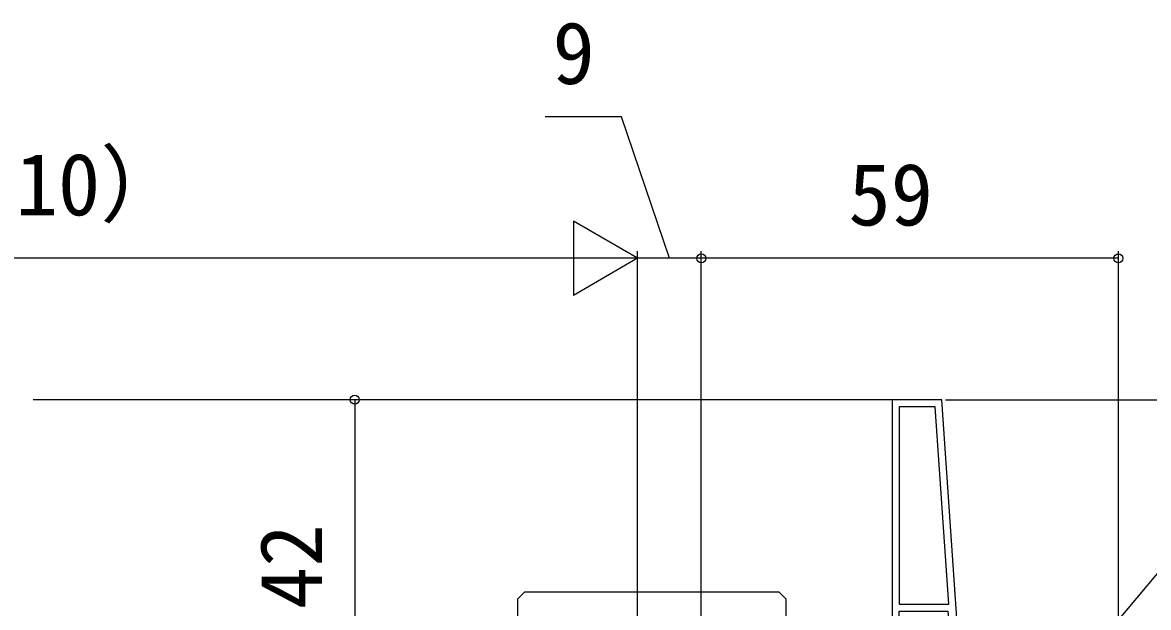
# Model space of a CAD drawing. Units: millimetres, scale not verified. Extents: x -525 to 525, y -783 to 779.
# Drawn here: x 206.5 to 365.8, y 279.7 to 362.4 of the extents above; entities that cross this region are included whole.
import ezdxf
from ezdxf.enums import TextEntityAlignment as Align

# ---------------------------------------------------------------- set-up
doc = ezdxf.new("R2010")
doc.units = ezdxf.units.MM
doc.header["$LTSCALE"] = 4
for name, color, linetype in [('0-2_YKK_11', 7, 'Continuous'), ('0-4_YKK_12', 2, 'Continuous'), ('0-5_YKK_13', 4, 'Continuous'), ('0-7_YKK_D', 6, 'Continuous')]:
    doc.layers.add(name, color=color, linetype=linetype)
doc.styles.add('ＭＳ ゴシック', font='')
doc.styles.get('ＭＳ ゴシック').set_extended_font_data('MS Gothic')

msp = doc.modelspace()

# ---------------------------------------------------------------- linework, layer by layer
at = {"layer": '0-2_YKK_11'}
for points in [[(339.432, 267.2), (336.51, 309.1), (329.51, 309.1), (329.51, 267.2), (331.51, 267.2), (331.51, 268.2), (330.51, 268.2), (330.51, 279.2), (337.392, 279.2), (337.462, 278.198), (336.664, 278.142), (336.733, 277.144), (337.531, 277.2), (338.159, 268.2), (337.41, 268.2), (337.41, 267.2)], [(337.523, 280.2), (335.577, 308.1), (330.51, 308.1), (330.51, 280.2)]]:
    msp.add_lwpolyline(points, close=True, dxfattribs=at)
at = {"layer": '0-4_YKK_12'}
msp.add_line((330.01, 309.1), (208.01, 309.1), dxfattribs=at)
at = {"layer": '0-5_YKK_13'}
for p, q in [((276.51, 280.9), (277.51, 281.9)), ((313.51, 281.9), (277.51, 281.9)), ((313.51, 281.9), (314.51, 280.9)), ((276.51, 280.9), (276.51, 273.1)), ((314.51, 277.4), (314.51, 280.9))]:
    msp.add_line(p, q, dxfattribs=at)
at = {"layer": '0-7_YKK_D'}
for p, q in [((293.51, 329.1), (284.417, 334.35)), ((284.417, 334.35), (284.417, 323.85)), ((293.51, 274.5), (293.51, 330.1)), ((293.51, 274.5), (293.51, 330.1)), ((302.51, 267.6), (302.51, 330.1)), ((302.51, 267.6), (302.51, 330.1)), ((361.51, 239.1), (361.51, 330.1)), ((283.01, 329.1), (134.01, 329.1)), ((293.51, 329.1), (275.323, 329.1)), ((293.51, 329.1), (284.417, 323.85)), ((302.51, 329.1), (293.51, 329.1)), ((361.51, 329.1), (302.51, 329.1)), ((253.508, 309.1), (253.508, 267.1)), ((337.044, 309.1), (382.51, 309.1))]:
    msp.add_line(p, q, dxfattribs=at)
for points in [[(298.01, 329.1), (291.24, 349.1), (280.422, 349.1)], [(351.974, 266.58), (353.614, 268.534), (397.132, 320.397), (482.468, 320.397)]]:
    msp.add_lwpolyline(points, dxfattribs=at)
for centre in [(302.51, 329.1), (361.51, 329.1), (253.508, 309.1)]:
    msp.add_circle(centre, 0.637, dxfattribs=at)

# ---------------------------------------------------------------- texts
at = {"layer": '0-7_YKK_D', "style": 'ＭＳ ゴシック'}
for s, p in [('9', (281.467, 351.1)), ('DW（910）', (175.578, 332.532)), ('59', (323.317, 331.1))]:
    msp.add_text(s, height=8.798, dxfattribs=at).set_placement(p, align=Align.BOTTOM_LEFT)
msp.add_text('42', height=8.798, rotation=90, dxfattribs=at).set_placement((251.508, 279.509), align=Align.BOTTOM_LEFT)

doc.saveas('drawing.dxf')
